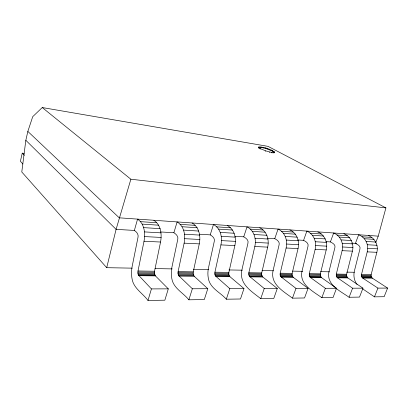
<?xml version="1.0" encoding="UTF-8"?>
<svg xmlns="http://www.w3.org/2000/svg" width="408" height="408" viewBox="0 0 408 408"><rect width="100%" height="100%" fill="white"/><g stroke="black" fill="none" stroke-linecap="round" stroke-linejoin="round"><path stroke-width="0.61" d="M168.3 288.849L151.414 288.91L138.404 275.048L137.894 273.156L138.001 270.989L144.024 241.245C145.442 233.488 144.661 223.946 137.567 219.116L134.375 230.428C136.756 231.999 138.807 234.549 137.96 237.548L132.075 266.858C131.274 271.34 131.32 275.951 132.365 280.393C134.589 288.925 143.05 293.668 147.992 300.456L164.852 300.191L168.3 288.849L155.407 275.869L154.428 273.38L154.525 271.249L160.553 242.031C162.022 234.335 161.007 224.885 153.862 220.269M207.784 288.711L192.346 288.767L178.561 275.502L178.01 273.692L178.102 271.616L184.125 243.153C185.66 235.544 184.319 226.241 177.123 221.911L173.885 232.739C176.251 234.192 178.597 236.569 177.725 239.583L171.829 267.648C171.029 271.947 171.131 276.384 172.273 280.617C174.854 289.037 183.646 293.265 188.873 299.809L204.301 299.564L207.784 288.711L194.218 276.282L193.173 273.895L193.259 271.85L199.277 243.872C200.853 236.319 199.298 227.123 192.086 222.972M243.989 288.584L229.816 288.635L215.429 275.92L214.843 274.181L214.919 272.192L220.927 244.902C222.559 237.425 220.697 228.393 213.486 224.487L210.217 234.865C212.553 236.222 215.144 238.43 214.256 241.449L208.376 268.372C207.58 272.508 207.733 276.782 208.947 280.821C211.839 289.109 220.861 292.898 226.318 299.212L240.48 298.988L243.989 288.584L229.903 276.66L228.801 274.37L228.873 272.406L234.865 245.565C236.533 238.139 234.478 229.214 227.276 225.461M375.86 242.281L378.241 236.145L385.917 207.886L268.056 146.37L42.253 107.544L32.727 116.668L27.841 131.422L25.831 140.291L21.782 171.987L106.702 267.684L132.166 268.153M277.297 288.466L264.246 288.512L249.395 276.303L248.783 274.635L248.844 272.723L254.816 246.514C256.53 239.154 254.204 230.408 247.029 226.858L243.739 236.829C246.034 238.114 248.834 240.154 247.942 243.173L242.092 269.045C238.415 283.611 250.747 290.736 260.732 298.666L273.783 298.457L277.297 288.466L262.813 277.012L261.671 274.803L261.732 272.921L267.684 247.126C269.428 239.812 266.924 231.183 259.774 227.761M308.05 288.359L295.989 288.405L280.791 276.66L280.148 275.053L280.204 273.212L286.13 248.003C287.905 240.756 285.166 232.305 278.062 229.056L274.773 238.644C277.012 239.868 279.985 241.755 279.103 244.769L273.294 269.663C269.53 283.876 282.856 290.899 292.475 298.161L304.541 297.968L308.05 288.359L293.265 277.333L292.092 275.211L292.143 273.396L298.044 248.569C299.839 241.368 296.947 233.034 289.884 229.893M303.577 240.332C305.765 241.505 308.882 243.244 308.004 246.248L302.246 270.239C298.426 284.075 312.61 291.057 321.846 297.692L333.03 297.519L336.529 288.262L325.349 288.303L310.427 277.517L309.483 276.277L309.279 273.666L315.149 249.385C316.97 242.245 313.869 234.085 306.867 231.096L303.577 240.332L297.916 240.001M336.529 288.262L321.524 277.634L320.326 275.589L320.367 273.839L326.211 249.91C328.052 242.811 324.814 234.773 317.858 231.871M330.388 241.903C332.525 243.035 335.748 244.637 334.892 247.625L329.19 270.774C325.431 284.483 340.078 290.884 349.1 297.264L359.499 297.095L362.972 288.17L352.583 288.206L337.482 277.807L336.529 276.609L336.309 274.084L342.118 250.665C343.975 243.627 340.553 235.763 333.668 232.994L330.388 241.903L325.961 241.643M362.972 288.17L347.82 277.914L346.601 275.935L346.637 274.247L352.415 251.155C354.282 244.157 350.752 236.411 343.913 233.718M362.498 288.752L374.457 296.856L384.147 296.703L387.6 288.084L377.92 288.119L362.702 278.072L361.733 276.915L361.503 274.482L367.241 251.858C369.123 244.922 365.43 237.344 358.668 234.758L355.409 243.367C357.49 244.469 360.805 245.942 359.963 248.911L354.328 271.274C353.297 275.823 354.19 280.77 357.056 284.488M387.6 288.084L372.351 278.174L371.117 276.262L371.147 274.63L376.854 252.317C378.741 245.422 374.952 237.951 368.24 235.436M24.077 153.377L22.241 153.148L20.4 161.287L22.884 164.001M106.702 267.684L116.091 229.357L130.866 179.229L42.253 107.544M147.992 300.456L151.414 288.91M188.873 299.809L192.346 288.767M258.652 147.089L258.529 147.915L258.652 147.089C264.088 146.798 269.902 148.976 274.457 151.929L274.385 152.765L274.457 151.929M258.504 147.538L259.167 146.89M259.09 148.446L259.238 147.997L258.672 147.466M259.019 147.339L260.034 147.329L260.176 146.885M260.161 149.104L260.309 148.65L259.238 147.997M260.034 147.329L261.472 147.512L261.62 147.069M261.472 147.512L263.242 147.874L263.384 147.431M263.242 147.874L265.22 148.385L265.363 147.946M265.562 151.307L265.71 150.858L260.309 148.65M274.314 152.373L272.605 151.179L267.281 149.017L267.424 148.573M269.285 149.721L269.428 149.282M269.698 152.475L269.846 152.026L273.08 152.556L274.533 152.322M271.101 150.46L271.244 150.016M271.488 152.837L271.641 152.383M272.605 151.179L272.753 150.736M272.932 153.01L273.08 152.556M273.702 151.832L273.85 151.388M273.916 152.985L274.064 152.536M226.318 299.212L229.816 288.635M260.732 298.666L264.246 288.512M292.475 298.161L295.989 288.405M321.846 297.692L325.349 288.303M349.1 297.264L352.583 288.206M374.457 296.856L377.92 288.119M138.077 274.181L154.617 274.38M178.214 274.671L193.382 274.854M215.062 275.12L229.021 275.293M249.013 275.538L261.905 275.696M280.393 275.92L292.332 276.068M309.483 276.277L320.576 276.41M336.529 276.609L346.861 276.731M361.733 276.915L371.377 277.032M138.404 275.048L154.953 275.237M178.561 275.502L193.739 275.675M215.429 275.92L229.398 276.078M249.395 276.303L262.298 276.451M280.791 276.66L292.735 276.792M309.891 276.986L320.989 277.114M336.942 277.292L347.274 277.409M362.151 277.578L371.8 277.69M138.842 275.696L155.407 275.869M179.036 276.119L194.218 276.282M215.924 276.512L229.903 276.66M249.91 276.874L262.813 277.012M281.316 277.21L293.265 277.333M310.427 277.517L321.524 277.634M337.482 277.807L347.82 277.914M362.702 278.072L372.351 278.174M137.894 273.156L154.428 273.38M178.01 273.692L193.173 273.895M214.843 274.181L228.801 274.37M248.783 274.635L261.671 274.803M280.148 275.053L292.092 275.211M309.233 275.441L320.326 275.589M336.274 275.798L346.601 275.935M361.473 276.134L371.117 276.262M137.868 272.065L154.397 272.304M177.975 272.646L193.132 272.865M214.797 273.176L228.75 273.38M248.722 273.671L261.61 273.855M280.087 274.125L292.026 274.298M309.162 274.543L320.255 274.706M336.197 274.936L346.525 275.084M361.396 275.298L371.035 275.441M138.001 270.989L154.525 271.249M178.102 271.616L193.259 271.85M214.919 272.192L228.873 272.406M248.844 272.723L261.732 272.921M280.204 273.212L292.143 273.396M309.279 273.666L320.367 273.839M336.309 274.084L346.637 274.247M361.503 274.482L371.147 274.63M155.086 268.576L172.273 268.897M193.285 269.285L208.565 269.566M228.934 269.943L242.306 270.193M262.038 270.56L273.498 270.769M292.597 271.126L302.782 271.315M320.611 271.641L329.521 271.81M346.713 272.126L354.353 272.269M144.024 241.245L160.553 242.031M184.125 243.153L199.277 243.872M220.927 244.902L234.865 245.565M254.816 246.514L267.684 247.126M286.13 248.003L298.044 248.569M315.149 249.385L326.211 249.91M342.118 250.665L352.415 251.155M367.241 251.858L376.854 252.317M144.6 236.579L161.124 237.446M184.686 238.685L199.833 239.481M221.473 240.618L235.406 241.352M255.347 242.403L268.204 243.076M286.645 244.045L298.554 244.673M315.649 245.575L326.706 246.157M342.603 246.988L352.895 247.534M367.715 248.309L377.324 248.814M134.375 230.428L116.091 229.357L25.831 140.291M160.696 231.968L173.885 232.739M199.522 234.243L210.217 234.865M235.105 236.324L243.739 236.829M267.204 238.206L274.773 238.644M351.716 243.148L356.607 243.438M144.483 231.907L160.981 232.856M184.513 234.212L199.639 235.084M221.253 236.329L235.171 237.13M255.092 238.277L267.939 239.017M286.36 240.077L298.258 240.761M315.338 241.745L326.39 242.383M342.271 243.296L352.558 243.887M367.368 244.744L376.972 245.295M143.677 227.633L160.14 228.653M183.626 230.112L198.721 231.05M220.3 232.392L234.192 233.254M254.082 234.488L266.914 235.283M285.309 236.431L297.192 237.165M314.252 238.226L325.293 238.91M341.159 239.899L351.436 240.536M366.236 241.454L375.829 242.051M142.259 224.109L158.676 225.191M182.101 226.731L197.166 227.725M218.693 229.138L232.56 230.051M252.409 231.356L265.22 232.198M283.585 233.407L295.448 234.187M312.487 235.309L323.513 236.033M339.364 237.079L349.63 237.752M364.415 238.726L374.003 239.353M140.357 221.631L156.723 222.753M180.081 224.344L195.101 225.369M216.577 226.838L230.408 227.781M250.221 229.138L263.002 230.01M281.336 231.26L293.184 232.07M310.197 233.233L321.208 233.983M337.044 235.064L347.3 235.763M362.075 236.773L371.652 237.425M378.241 236.145L119.253 217.821L27.841 131.422M130.866 179.229L385.917 207.886M269.846 152.026L265.71 150.858M265.22 148.385L267.281 149.017M22.241 153.148L24.337 155.346"/></g></svg>
